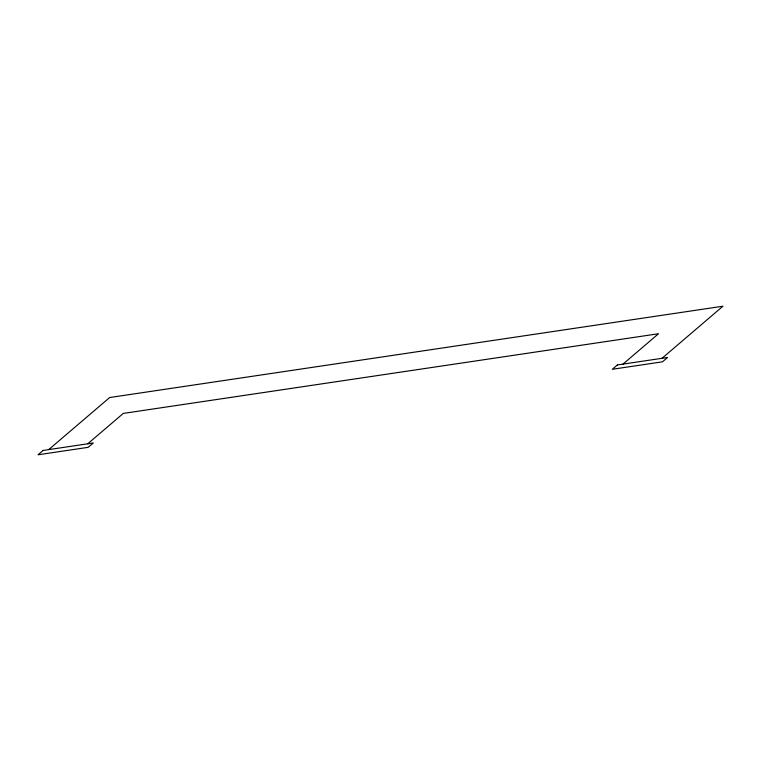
<?xml version="1.0" encoding="UTF-8"?>
<svg xmlns="http://www.w3.org/2000/svg" width="761" height="761" viewBox="0 0 761 761"><rect width="100%" height="100%" fill="white"/><g stroke="black" fill="none" stroke-linecap="round" stroke-linejoin="round"><path stroke-width="1.14" d="M48.704 449.608L109.67 397.527L722.95 306.217L661.994 358.307M87.734 443.796L123.292 413.413L658.522 333.737L622.964 364.119M43.13 450.445L38.05 454.783L88.228 447.316L93.308 442.969L43.13 450.445M617.39 364.947L612.31 369.285L662.489 361.817L667.568 357.48L617.39 364.947"/></g></svg>
